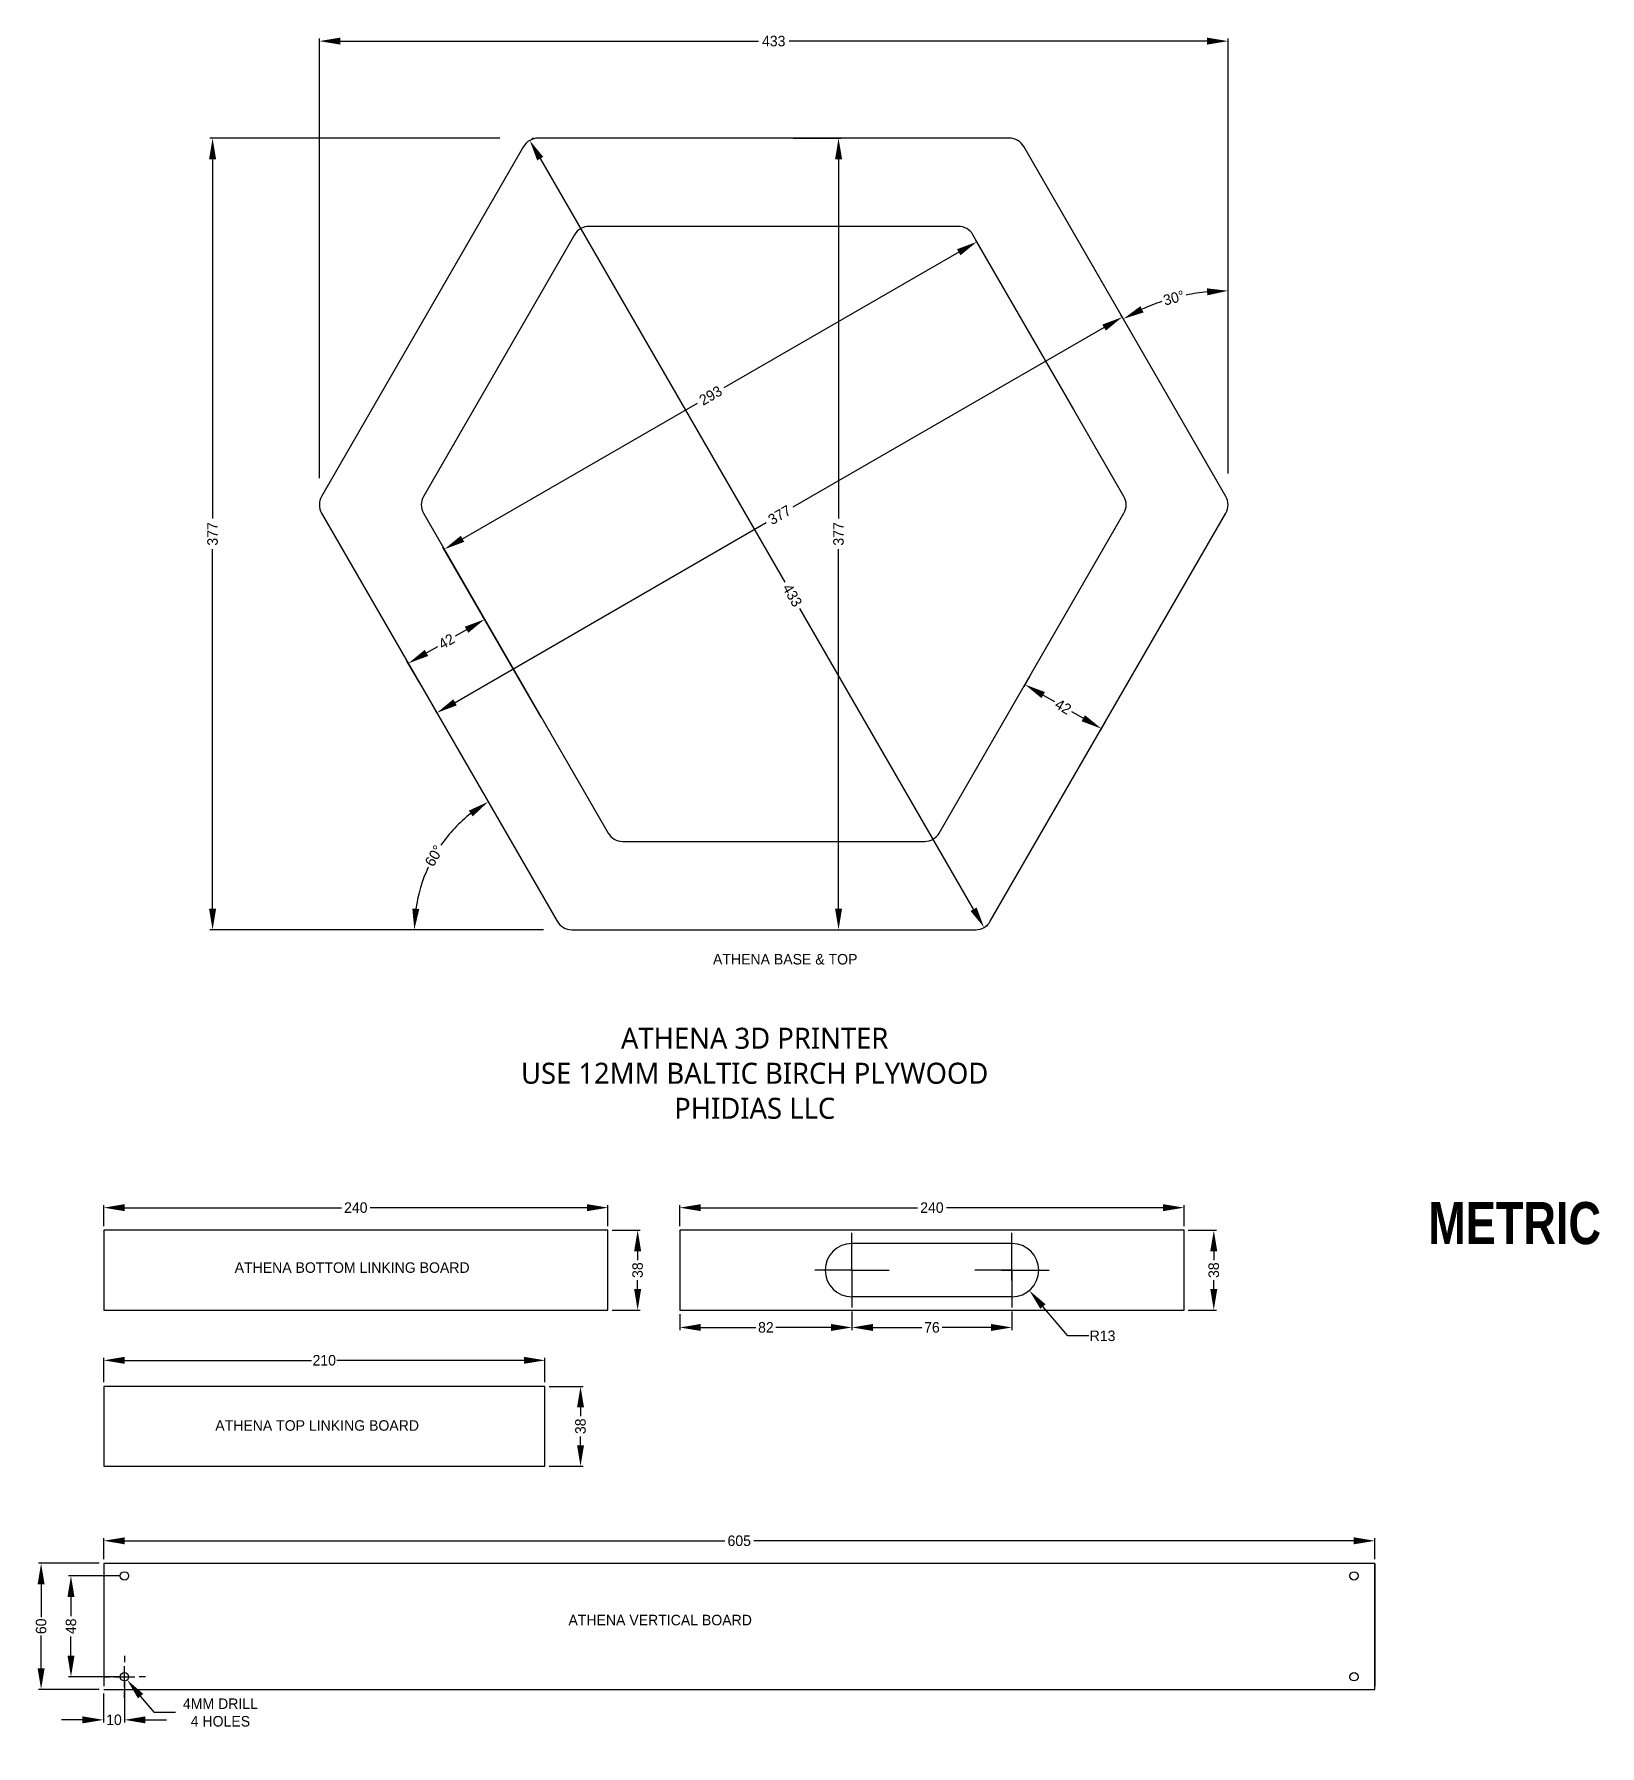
# Model space of a CAD drawing. Header units: millimetres. Extents: x -33 to 712, y -207 to 607.
import ezdxf

# ---------------------------------------------------------------- set-up
doc = ezdxf.new("R2010")
doc.units = ezdxf.units.MM
doc.header["$MEASUREMENT"] = 0
for name, color, linetype in [('bottom_linking', 7, 'Continuous'), ('top_linking', 7, 'Continuous'), ('vertical', 7, 'Continuous')]:
    doc.layers.add(name, color=color, linetype=linetype)
doc.dimstyles.new('ISO-25', dxfattribs={"dimtxt": 2.5, "dimasz": 2.5, "dimexe": 1.25, "dimexo": 0.625, "dimtad": 1, "dimtxsty": 'Standard', "dimcen": -2.5, "dimadec": 0, "dimazin": 0, "dimtfac": 1, "dimtmove": 0, "dimatfit": 3, "dimfxl": 1, "dimarcsym": 0})
doc.dimstyles.get("Standard").update_dxf_attribs({"dimtxt": 2.5, "dimasz": 2.5, "dimexe": 1.25, "dimexo": 0.625, "dimtad": 0, "dimtoh": 1, "dimdec": 4, "dimzin": 0, "dimdsep": 46, "dimtxsty": 'Standard', "dimcen": 0.09, "dimadec": 0, "dimazin": 0, "dimtfac": 1, "dimtdec": 4, "dimtofl": 0, "dimtmove": 0, "dimatfit": 3, "dimfxl": 1, "dimtolj": 1, "dimtzin": 0, "dimarcsym": 0})

# ---------------------------------------------------------------- blocks, each defined once
blk = doc.blocks.new('*D0')
at = {"color": 0, "linetype": 'ByBlock', "lineweight": -2, "transparency": 16777216}
for p, q in [((0, 40), (0, 49.99)), ((240, 40), (240, 49.99)), ((10, 48.74), (113.12, 48.74)), ((230, 48.74), (126.88, 48.74))]:
    blk.add_line(p, q, dxfattribs=at)
at = {"color": 0, "transparency": 16777216}
for points in [[(10, 50.4), (10, 47.07), (0, 48.74)], [(230, 47.07), (230, 50.4), (240, 48.74)]]:
    blk.add_solid(points, dxfattribs=at)
at = {"layer": 'Defpoints', "color": 0, "transparency": 16777216}
for p in [(0, 48.74), (0, 38), (240, 38)]:
    blk.add_point(p, dxfattribs=at)
at = {"color": 0, "linetype": 'ByBlock', "transparency": 16777216, "insert": (120, 48.74), "char_height": 5, "attachment_point": 5}
blk.add_mtext('\\A1;240', dxfattribs=at)
blk = doc.blocks.new('*D1')
at = {"color": 0, "linetype": 'ByBlock', "lineweight": -2, "transparency": 16777216}
for p, q in [((242, 38), (255.39, 38)), ((254.14, 28), (254.14, 23.79)), ((254.14, 10), (254.14, 14.21)), ((242, 0), (255.39, 0))]:
    blk.add_line(p, q, dxfattribs=at)
at = {"color": 0, "transparency": 16777216}
for points in [[(255.81, 28), (252.48, 28), (254.14, 38)], [(252.48, 10), (255.81, 10), (254.14, 0)]]:
    blk.add_solid(points, dxfattribs=at)
at = {"layer": 'Defpoints', "color": 0, "transparency": 16777216}
for p in [(240, 38), (240, 0), (254.14, 0)]:
    blk.add_point(p, dxfattribs=at)
at = {"color": 0, "linetype": 'ByBlock', "transparency": 16777216, "insert": (254.14, 19), "char_height": 5, "attachment_point": 5, "rotation": 90}
blk.add_mtext('\\A1;38', dxfattribs=at)
blk = doc.blocks.new('*D3')
at = {"color": 0, "linetype": 'ByBlock', "lineweight": -2, "transparency": 16777216}
for p, q in [((0, -34.32), (0, -22.67)), ((10, -23.92), (98.96, -23.92)), ((200, -23.92), (111.04, -23.92)), ((210, -34.32), (210, -22.67))]:
    blk.add_line(p, q, dxfattribs=at)
at = {"color": 0, "transparency": 16777216}
for points in [[(10, -22.25), (10, -25.58), (0, -23.92)], [(200, -25.58), (200, -22.25), (210, -23.92)]]:
    blk.add_solid(points, dxfattribs=at)
at = {"layer": 'Defpoints', "color": 0, "transparency": 16777216}
for p in [(210, -23.92), (0, -36.32), (210, -36.32)]:
    blk.add_point(p, dxfattribs=at)
at = {"color": 0, "linetype": 'ByBlock', "transparency": 16777216, "insert": (105, -23.92), "char_height": 5, "attachment_point": 5}
blk.add_mtext('\\A1;210', dxfattribs=at)
blk = doc.blocks.new('*D4')
at = {"color": 0, "linetype": 'ByBlock', "lineweight": -2, "transparency": 16777216}
for p, q in [((212, -36.32), (228.21, -36.32)), ((226.96, -46.32), (226.96, -50.53)), ((226.96, -64.32), (226.96, -60.11)), ((212, -74.32), (228.21, -74.32))]:
    blk.add_line(p, q, dxfattribs=at)
at = {"color": 0, "transparency": 16777216}
for points in [[(228.63, -46.32), (225.3, -46.32), (226.96, -36.32)], [(225.3, -64.32), (228.63, -64.32), (226.96, -74.32)]]:
    blk.add_solid(points, dxfattribs=at)
at = {"layer": 'Defpoints', "color": 0, "transparency": 16777216}
for p in [(210, -36.32), (210, -74.32), (226.96, -74.32)]:
    blk.add_point(p, dxfattribs=at)
at = {"color": 0, "linetype": 'ByBlock', "transparency": 16777216, "insert": (226.96, -55.32), "char_height": 5, "attachment_point": 5, "rotation": 90}
blk.add_mtext('\\A1;38', dxfattribs=at)
blk = doc.blocks.new('*D5')
at = {"color": 0, "linetype": 'ByBlock', "lineweight": -2, "transparency": 16777216}
for p, q in [((0, -118.61), (0, -108.56)), ((10, -109.81), (295.62, -109.81)), ((595, -109.81), (309.38, -109.81)), ((605, -118.61), (605, -108.56))]:
    blk.add_line(p, q, dxfattribs=at)
at = {"color": 0, "transparency": 16777216}
for points in [[(10, -108.15), (10, -111.48), (0, -109.81)], [(595, -111.48), (595, -108.15), (605, -109.81)]]:
    blk.add_solid(points, dxfattribs=at)
at = {"layer": 'Defpoints', "color": 0, "transparency": 16777216}
for p in [(605, -109.81), (0, -120.61), (605, -120.61)]:
    blk.add_point(p, dxfattribs=at)
at = {"color": 0, "linetype": 'ByBlock', "transparency": 16777216, "insert": (302.5, -109.81), "char_height": 5, "attachment_point": 5}
blk.add_mtext('\\A1;605', dxfattribs=at)
blk = doc.blocks.new('*D6')
at = {"color": 0, "linetype": 'ByBlock', "lineweight": -2, "transparency": 16777216}
for p, q in [((485.03, 472.24), (484.2, 473.68)), ((476.16, 467.6), (328.01, 382.06)), ((167.24, 289.24), (315.39, 374.77)), ((158.78, 283.88), (157.95, 285.32))]:
    blk.add_line(p, q, dxfattribs=at)
at = {"color": 0, "transparency": 16777216}
for points in [[(477, 466.15), (475.33, 469.04), (484.82, 472.6)], [(166.4, 290.68), (168.07, 287.8), (158.58, 284.24)]]:
    blk.add_solid(points, dxfattribs=at)
at = {"layer": 'Defpoints', "color": 0, "transparency": 16777216}
for p in [(486.03, 470.51), (158.58, 284.24), (159.78, 282.15)]:
    blk.add_point(p, dxfattribs=at)
at = {"color": 0, "linetype": 'ByBlock', "transparency": 16777216, "insert": (321.7, 378.42), "char_height": 5, "attachment_point": 5, "rotation": 30}
blk.add_mtext('\\A1;377', dxfattribs=at)
blk = doc.blocks.new('*D7')
at = {"color": 0, "linetype": 'ByBlock', "lineweight": -2, "transparency": 16777216}
for p, q in [((204.51, 557.69), (203.86, 557.31)), ((207.78, 548.03), (324.13, 346.5)), ((414.04, 190.77), (331.42, 333.87)), ((420.77, 183.11), (420.12, 182.74))]:
    blk.add_line(p, q, dxfattribs=at)
at = {"color": 0, "transparency": 16777216}
for points in [[(209.22, 548.86), (206.33, 547.19), (202.78, 556.69)], [(412.59, 189.94), (415.48, 191.61), (419.04, 182.11)]]:
    blk.add_solid(points, dxfattribs=at)
at = {"layer": 'Defpoints', "color": 0, "transparency": 16777216}
for p in [(202.78, 556.69), (419.04, 182.11), (419.04, 182.11)]:
    blk.add_point(p, dxfattribs=at)
at = {"color": 0, "linetype": 'ByBlock', "transparency": 16777216, "insert": (327.78, 340.18), "char_height": 5, "attachment_point": 5, "rotation": 300}
blk.add_mtext('\\A1;433', dxfattribs=at)
blk = doc.blocks.new('*D8')
at = {"color": 0, "linetype": 'ByBlock', "lineweight": -2, "transparency": 16777216}
for p, q in [((274.22, 40), (274.22, 49.99)), ((514.22, 40), (514.22, 49.99)), ((284.22, 48.74), (387.34, 48.74)), ((504.22, 48.74), (401.09, 48.74))]:
    blk.add_line(p, q, dxfattribs=at)
at = {"color": 0, "transparency": 16777216}
for points in [[(284.22, 50.4), (284.22, 47.07), (274.22, 48.74)], [(504.22, 47.07), (504.22, 50.4), (514.22, 48.74)]]:
    blk.add_solid(points, dxfattribs=at)
at = {"layer": 'Defpoints', "color": 0, "transparency": 16777216}
for p in [(274.22, 48.74), (274.22, 38), (514.22, 38)]:
    blk.add_point(p, dxfattribs=at)
at = {"color": 0, "linetype": 'ByBlock', "transparency": 16777216, "insert": (394.22, 48.74), "char_height": 5, "attachment_point": 5}
blk.add_mtext('\\A1;240', dxfattribs=at)
blk = doc.blocks.new('*D9')
at = {"color": 0, "linetype": 'ByBlock', "lineweight": -2, "transparency": 16777216}
for p, q in [((516.22, 38), (529.61, 38)), ((528.36, 28), (528.36, 23.79)), ((528.36, 10), (528.36, 14.21)), ((516.22, 0), (529.61, 0))]:
    blk.add_line(p, q, dxfattribs=at)
at = {"color": 0, "transparency": 16777216}
for points in [[(530.03, 28), (526.69, 28), (528.36, 38)], [(526.69, 10), (530.03, 10), (528.36, 0)]]:
    blk.add_solid(points, dxfattribs=at)
at = {"layer": 'Defpoints', "color": 0, "transparency": 16777216}
for p in [(514.22, 38), (514.22, 0), (528.36, 0)]:
    blk.add_point(p, dxfattribs=at)
at = {"color": 0, "linetype": 'ByBlock', "transparency": 16777216, "insert": (528.36, 19), "char_height": 5, "attachment_point": 5, "rotation": 90}
blk.add_mtext('\\A1;38', dxfattribs=at)
blk = doc.blocks.new('*D10')
at = {"color": 0, "linetype": 'ByBlock', "lineweight": -2, "transparency": 16777216}
for p, q in [((440.66, 301.42), (437.88, 296.61)), ((447.17, 292.7), (452.55, 289.59)), ((466.22, 281.7), (460.85, 284.8)), ((477.03, 280.42), (474.26, 275.61))]:
    blk.add_line(p, q, dxfattribs=at)
at = {"color": 0, "transparency": 16777216}
for points in [[(448, 294.14), (446.34, 291.25), (438.51, 297.7)], [(465.39, 280.25), (467.06, 283.14), (474.88, 276.7)]]:
    blk.add_solid(points, dxfattribs=at)
at = {"layer": 'Defpoints', "color": 0, "transparency": 16777216}
for p in [(441.66, 303.15), (438.51, 297.7), (478.03, 282.15)]:
    blk.add_point(p, dxfattribs=at)
at = {"color": 0, "linetype": 'ByBlock', "transparency": 16777216, "insert": (456.7, 287.2), "char_height": 5, "attachment_point": 5, "rotation": 330}
blk.add_mtext('\\A1;42', dxfattribs=at)
blk = doc.blocks.new('*D11')
at = {"color": 0, "linetype": 'ByBlock', "lineweight": -2, "transparency": 16777216}
for p, q in [((328.2, 557.76), (351.02, 557.76)), ((349.77, 547.76), (349.77, 376.69)), ((349.77, 191.04), (349.77, 362.11)), ((328.2, 181.04), (351.02, 181.04))]:
    blk.add_line(p, q, dxfattribs=at)
at = {"color": 0, "transparency": 16777216}
for points in [[(351.44, 547.76), (348.11, 547.76), (349.77, 557.76)], [(348.11, 191.04), (351.44, 191.04), (349.77, 181.04)]]:
    blk.add_solid(points, dxfattribs=at)
at = {"layer": 'Defpoints', "color": 0, "transparency": 16777216}
for p in [(326.2, 557.76), (326.2, 181.04), (349.77, 181.04)]:
    blk.add_point(p, dxfattribs=at)
at = {"color": 0, "linetype": 'ByBlock', "transparency": 16777216, "insert": (349.77, 369.4), "char_height": 5, "attachment_point": 5, "rotation": 90}
blk.add_mtext('\\A1;377', dxfattribs=at)
blk = doc.blocks.new('*D12')
at = {"color": 0, "linetype": 'ByBlock', "lineweight": -2, "transparency": 16777216}
for p, q in [((461.73, 428.6), (415, 509.53)), ((406.97, 503.45), (295.19, 438.92)), ((170.79, 367.09), (282.56, 431.62)), ((208.23, 282.24), (161.5, 363.17))]:
    blk.add_line(p, q, dxfattribs=at)
at = {"color": 0, "transparency": 16777216}
for points in [[(407.8, 502.01), (406.13, 504.89), (415.63, 508.45)], [(169.95, 368.53), (171.62, 365.65), (162.13, 362.09)]]:
    blk.add_solid(points, dxfattribs=at)
at = {"layer": 'Defpoints', "color": 0, "transparency": 16777216}
for p in [(462.73, 426.86), (162.13, 362.09), (209.23, 280.51)]:
    blk.add_point(p, dxfattribs=at)
at = {"color": 0, "linetype": 'ByBlock', "transparency": 16777216, "insert": (288.88, 435.27), "char_height": 5, "attachment_point": 5, "rotation": 30}
blk.add_mtext('\\A1;293', dxfattribs=at)
blk = doc.blocks.new('*D13')
at = {"color": 0, "linetype": 'ByBlock', "lineweight": -2, "transparency": 16777216}
for p, q in [((274.22, -2), (274.22, -9.52)), ((356.12, -0.7), (356.12, -9.52)), ((284.22, -8.27), (310.37, -8.27)), ((346.12, -8.27), (319.96, -8.27))]:
    blk.add_line(p, q, dxfattribs=at)
at = {"color": 0, "transparency": 16777216}
for points in [[(284.22, -6.6), (284.22, -9.93), (274.22, -8.27)], [(346.12, -9.93), (346.12, -6.6), (356.12, -8.27)]]:
    blk.add_solid(points, dxfattribs=at)
at = {"layer": 'Defpoints', "color": 0, "transparency": 16777216}
for p in [(274.22, 0), (356.12, 1.3), (356.12, -8.27)]:
    blk.add_point(p, dxfattribs=at)
at = {"color": 0, "linetype": 'ByBlock', "transparency": 16777216, "insert": (315.17, -8.27), "char_height": 5, "attachment_point": 5}
blk.add_mtext('\\A1;82', dxfattribs=at)
blk = doc.blocks.new('*D14')
at = {"color": 0, "linetype": 'ByBlock', "lineweight": -2, "transparency": 16777216}
for p, q in [((356.12, -0.7), (356.12, -9.52)), ((432.32, -0.7), (432.32, -9.52)), ((366.12, -8.27), (389.42, -8.27)), ((422.32, -8.27), (399.01, -8.27))]:
    blk.add_line(p, q, dxfattribs=at)
at = {"color": 0, "transparency": 16777216}
for points in [[(366.12, -6.6), (366.12, -9.93), (356.12, -8.27)], [(422.32, -9.93), (422.32, -6.6), (432.32, -8.27)]]:
    blk.add_solid(points, dxfattribs=at)
at = {"layer": 'Defpoints', "color": 0, "transparency": 16777216}
for p in [(356.12, 1.3), (432.32, 1.3), (432.32, -8.27)]:
    blk.add_point(p, dxfattribs=at)
at = {"color": 0, "linetype": 'ByBlock', "transparency": 16777216, "insert": (394.22, -8.27), "char_height": 5, "attachment_point": 5}
blk.add_mtext('\\A1;76', dxfattribs=at)
blk = doc.blocks.new('*D15')
at = {"color": 0, "linetype": 'ByBlock', "transparency": 16777216}
for p, q in [((432.32, 29), (432.32, 36.7)), ((422.32, 19), (414.62, 19)), ((427.32, 19), (437.32, 19)), ((432.32, 14), (432.32, 24)), ((442.32, 19), (450.02, 19)), ((432.32, 9), (432.32, 1.3))]:
    blk.add_line(p, q, dxfattribs=at)
at = {"color": 0, "linetype": 'ByBlock', "lineweight": -2, "transparency": 16777216}
for p, q in [((458.96, -12.28), (447.04, 1.72)), ((468.96, -12.28), (458.96, -12.28))]:
    blk.add_line(p, q, dxfattribs=at)
at = {"color": 0, "transparency": 16777216}
blk.add_solid([(448.3, 2.8), (445.77, 0.64), (440.55, 9.33)], dxfattribs=at)
at = {"layer": 'Defpoints', "color": 0, "transparency": 16777216}
for p in [(432.32, 19), (440.55, 9.33)]:
    blk.add_point(p, dxfattribs=at)
at = {"color": 0, "linetype": 'ByBlock', "transparency": 16777216, "insert": (475.42, -12.28), "char_height": 5, "attachment_point": 5}
blk.add_mtext('\\A1;R13', dxfattribs=at)
blk = doc.blocks.new('*D16')
at = {"color": 0, "lineweight": -2, "transparency": 16777216}
for p, q in [((-2.11, -120.51), (-31.02, -120.51)), ((-29.77, -130.51), (-29.77, -146.13)), ((-29.77, -170.51), (-29.77, -154.88)), ((-2.11, -180.51), (-31.02, -180.51))]:
    blk.add_line(p, q, dxfattribs=at)
at = {"color": 0, "transparency": 16777216}
for points in [[(-28.1, -130.51), (-31.44, -130.51), (-29.77, -120.51)], [(-31.44, -170.51), (-28.1, -170.51), (-29.77, -180.51)]]:
    blk.add_solid(points, dxfattribs=at)
at = {"layer": 'Defpoints', "color": 0, "transparency": 16777216}
for p in [(-0.11, -120.51), (-29.77, -180.51), (-0.11, -180.51)]:
    blk.add_point(p, dxfattribs=at)
at = {"color": 0, "linetype": 'ByBlock', "transparency": 16777216, "insert": (-29.77, -150.51), "char_height": 5, "attachment_point": 5, "rotation": 90}
blk.add_mtext('\\A1;60', dxfattribs=at)
blk = doc.blocks.new('*D17')
at = {"color": 0, "lineweight": -2, "transparency": 16777216}
for p, q in [((9.89, -176.51), (9.89, -196.28)), ((-0.11, -182.51), (-0.11, -196.28)), ((-10.11, -195.03), (-20.11, -195.03)), ((19.89, -195.03), (29.89, -195.03))]:
    blk.add_line(p, q, dxfattribs=at)
at = {"color": 0, "transparency": 16777216}
for points in [[(-10.11, -196.69), (-10.11, -193.36), (-0.11, -195.03)], [(19.89, -193.36), (19.89, -196.69), (9.89, -195.03)]]:
    blk.add_solid(points, dxfattribs=at)
at = {"layer": 'Defpoints', "color": 0, "transparency": 16777216}
for p in [(9.89, -174.51), (-0.11, -180.51), (9.89, -195.03)]:
    blk.add_point(p, dxfattribs=at)
at = {"color": 0, "linetype": 'ByBlock', "transparency": 16777216, "insert": (4.89, -195.03), "char_height": 5, "attachment_point": 5}
blk.add_mtext('\\A1;10', dxfattribs=at)
blk = doc.blocks.new('*D18')
at = {"color": 0, "lineweight": -2, "transparency": 16777216}
for p, q in [((7.89, -126.51), (-16.81, -126.51)), ((-15.56, -136.51), (-15.56, -145.72)), ((-15.56, -164.51), (-15.56, -155.3)), ((7.89, -174.51), (-16.81, -174.51))]:
    blk.add_line(p, q, dxfattribs=at)
at = {"color": 0, "transparency": 16777216}
for points in [[(-13.89, -136.51), (-17.22, -136.51), (-15.56, -126.51)], [(-17.22, -164.51), (-13.89, -164.51), (-15.56, -174.51)]]:
    blk.add_solid(points, dxfattribs=at)
at = {"layer": 'Defpoints', "color": 0, "transparency": 16777216}
for p in [(9.89, -126.51), (-15.56, -174.51), (9.89, -174.51)]:
    blk.add_point(p, dxfattribs=at)
at = {"color": 0, "linetype": 'ByBlock', "transparency": 16777216, "insert": (-15.56, -150.51), "char_height": 5, "attachment_point": 5, "rotation": 90}
blk.add_mtext('\\A1;48', dxfattribs=at)
blk = doc.blocks.new('*D19')
at = {"color": 0, "linetype": 'ByBlock', "transparency": 16777216}
for p, q in [((9.89, -164.51), (9.89, -167.51)), ((9.89, -179.51), (9.89, -169.51)), ((-0.11, -174.51), (2.89, -174.51)), ((4.89, -174.51), (14.89, -174.51)), ((19.89, -174.51), (16.89, -174.51)), ((9.89, -184.51), (9.89, -181.51))]:
    blk.add_line(p, q, dxfattribs=at)
at = {"color": 0, "linetype": 'ByBlock', "lineweight": -2, "transparency": 16777216}
for p, q in [((24.12, -191.56), (17.58, -183.72)), ((34.12, -191.56), (24.12, -191.56))]:
    blk.add_line(p, q, dxfattribs=at)
at = {"color": 0, "transparency": 16777216}
blk.add_solid([(18.86, -182.66), (16.3, -184.79), (11.18, -176.04)], dxfattribs=at)
at = {"layer": 'Defpoints', "color": 0, "transparency": 16777216}
for p in [(8.61, -172.97), (11.18, -176.04)]:
    blk.add_point(p, dxfattribs=at)
at = {"color": 0, "linetype": 'ByBlock', "transparency": 16777216, "insert": (55.57, -191.56), "char_height": 5, "attachment_point": 5}
blk.add_mtext('\\A1;{4MM DRILL\\P4 HOLES}', dxfattribs=at)
blk = doc.blocks.new('*D20')
at = {"color": 0, "linetype": 'ByBlock', "lineweight": -2, "transparency": 16777216}
for p, q in [((187.09, 318.85), (180.73, 329.86)), ((172.7, 323.78), (167.32, 320.67)), ((153.65, 312.78), (159.02, 315.88)), ((150.72, 297.85), (144.36, 308.86))]:
    blk.add_line(p, q, dxfattribs=at)
at = {"color": 0, "transparency": 16777216}
for points in [[(173.53, 322.33), (171.87, 325.22), (181.36, 328.78)], [(152.81, 314.22), (154.48, 311.33), (144.99, 307.78)]]:
    blk.add_solid(points, dxfattribs=at)
at = {"layer": 'Defpoints', "color": 0, "transparency": 16777216}
for p in [(188.09, 317.12), (144.99, 307.78), (151.72, 296.12)]:
    blk.add_point(p, dxfattribs=at)
at = {"color": 0, "linetype": 'ByBlock', "transparency": 16777216, "insert": (163.17, 318.28), "char_height": 5, "attachment_point": 5, "rotation": 30}
blk.add_mtext('\\A1;42', dxfattribs=at)
blk = doc.blocks.new('*D21')
at = {"color": 0, "linetype": 'ByBlock', "lineweight": -2, "transparency": 16777216}
for p, q in [((188.51, 557.76), (50.59, 557.76)), ((51.84, 547.76), (51.84, 376.69)), ((51.84, 191.04), (51.84, 362.11)), ((209.32, 181.04), (50.59, 181.04))]:
    blk.add_line(p, q, dxfattribs=at)
at = {"color": 0, "transparency": 16777216}
for points in [[(53.51, 547.76), (50.17, 547.76), (51.84, 557.76)], [(50.17, 191.04), (53.51, 191.04), (51.84, 181.04)]]:
    blk.add_solid(points, dxfattribs=at)
at = {"layer": 'Defpoints', "color": 0, "transparency": 16777216}
for p in [(190.51, 557.76), (51.84, 181.04), (211.32, 181.04)]:
    blk.add_point(p, dxfattribs=at)
at = {"color": 0, "linetype": 'ByBlock', "transparency": 16777216, "insert": (51.84, 369.4), "char_height": 5, "attachment_point": 5, "rotation": 90}
blk.add_mtext('\\A1;377', dxfattribs=at)
blk = doc.blocks.new('*D22')
at = {"color": 0, "linetype": 'ByBlock', "lineweight": -2, "transparency": 16777216}
for start, end in [(128.15599, 145.0705), (154.9295, 171.84401)]:
    blk.add_arc((218.16, 181.04), 70.31, start, end, dxfattribs=at)
at = {"color": 0, "transparency": 16777216}
for points in [[(175.65, 234.95), (173.79, 237.71), (183, 241.93)], [(146.9, 191.13), (150.22, 190.9), (147.85, 181.04)]]:
    blk.add_solid(points, dxfattribs=at)
at = {"layer": 'Defpoints', "color": 0, "transparency": 16777216}
for p in [(103.72, 379.26), (164.3, 226.24), (97.87, 181.04), (209.32, 181.04), (215.85, 185.04)]:
    blk.add_point(p, dxfattribs=at)
at = {"color": 0, "linetype": 'ByBlock', "transparency": 16777216, "insert": (157.27, 216.2), "char_height": 5, "attachment_point": 5, "rotation": 60}
blk.add_mtext('\\A1;60%%d', dxfattribs=at)
blk = doc.blocks.new('*D23')
at = {"color": 0, "linetype": 'ByBlock', "lineweight": -2, "transparency": 16777216}
for p, q in [((102.65, 396), (102.65, 605.19)), ((112.65, 603.94), (311.62, 603.94)), ((525.17, 603.94), (326.2, 603.94)), ((535.17, 398.19), (535.17, 605.19))]:
    blk.add_line(p, q, dxfattribs=at)
at = {"color": 0, "transparency": 16777216}
for points in [[(112.65, 605.61), (112.65, 602.28), (102.65, 603.94)], [(525.17, 602.28), (525.17, 605.61), (535.17, 603.94)]]:
    blk.add_solid(points, dxfattribs=at)
at = {"layer": 'Defpoints', "color": 0, "transparency": 16777216}
for p in [(535.17, 603.94), (102.65, 394), (535.17, 396.19)]:
    blk.add_point(p, dxfattribs=at)
at = {"color": 0, "linetype": 'ByBlock', "transparency": 16777216, "insert": (318.91, 603.94), "char_height": 5, "attachment_point": 5}
blk.add_mtext('\\A1;433', dxfattribs=at)
blk = doc.blocks.new('*D24')
at = {"color": 0, "linetype": 'ByBlock', "lineweight": -2, "transparency": 16777216}
blk.add_line((535.17, 451.91), (535.17, 486.37), dxfattribs=at)
for start, end in [(95.74831, 101.52639), (108.47361, 114.25169)]:
    blk.add_arc((535.17, 385.4), 99.72, start, end, dxfattribs=at)
at = {"color": 0, "transparency": 16777216}
for points in [[(525.26, 482.95), (525.1, 486.28), (535.17, 485.12)], [(493.45, 477.8), (494.97, 474.83), (485.31, 471.76)]]:
    blk.add_solid(points, dxfattribs=at)
at = {"layer": 'Defpoints', "color": 0, "transparency": 16777216}
for p in [(437.96, 553.76), (517.85, 483.6), (535.17, 449.91), (535.17, 398.19), (534.09, 387.26)]:
    blk.add_point(p, dxfattribs=at)
at = {"color": 0, "linetype": 'ByBlock', "transparency": 16777216, "insert": (509.36, 481.72), "char_height": 5, "attachment_point": 5, "rotation": 15}
blk.add_mtext('\\A1;30%%d', dxfattribs=at)

msp = doc.modelspace()

# ---------------------------------------------------------------- linework, layer by layer
for p, q in [((431.04, 557.76), (206.78, 557.76)), ((199.85, 553.76), (103.72, 387.26)), ((534.09, 387.26), (437.96, 553.76)), ((406.79, 515.76), (231.03, 515.76)), ((224.1, 511.76), (152.22, 387.26)), ((485.6, 387.26), (413.72, 511.76)), ((103.72, 379.26), (215.85, 185.04)), ((152.22, 379.26), (240.1, 227.04)), ((397.72, 227.04), (485.6, 379.26)), ((421.96, 185.04), (534.09, 379.26)), ((247.03, 223.04), (390.79, 223.04)), ((222.78, 181.04), (415.04, 181.04))]:
    msp.add_line(p, q)
at = {"linetype": 'ByBlock'}
for p, q in [((535.17, 398.19), (535.17, 449.91)), ((209.32, 181.04), (97.87, 181.04)), ((356.12, 19), (356.12, 36.7)), ((432.32, 19), (432.32, 36.7)), ((432.32, 31.7), (356.12, 31.7)), ((356.12, 19), (338.42, 19)), ((356.12, 19), (373.82, 19)), ((356.12, 19), (356.12, 1.3)), ((432.32, 19), (414.62, 19)), ((432.32, 19), (450.02, 19)), ((432.32, 19), (432.32, 1.3)), ((432.32, 6.3), (356.12, 6.3)), ((0, -120.61), (0, -178.95)), ((605, -120.61), (605, -178.95))]:
    msp.add_line(p, q, dxfattribs=at)
for centre in [(9.89, -126.51), (595.11, -126.51), (9.89, -174.51), (595.11, -174.51)]:
    msp.add_circle(centre, 2)
for centre, start, end in [((206.78, 549.76), 90, 150), ((431.04, 549.76), 30, 90), ((231.03, 507.76), 90, 150), ((406.79, 507.76), 30, 90), ((110.65, 383.26), 150, 210), ((159.14, 383.26), 150, 210), ((478.67, 383.26), 330, 30), ((527.17, 383.26), 330, 30), ((247.03, 231.04), 210, 270), ((390.79, 231.04), 270, 330), ((222.78, 189.04), 210, 270), ((415.04, 189.04), 270, 330)]:
    msp.add_arc(centre, 8, start, end)
for centre, start, end in [((356.12, 19), 90, 270), ((432.32, 19), 270, 90)]:
    msp.add_arc(centre, 12.7, start, end, dxfattribs=at)
at = {"layer": 'bottom_linking'}
for p, q in [((240, 38), (0, 38)), ((0, 38), (0, 0)), ((240, 0), (240, 38)), ((514.22, 38), (274.22, 38)), ((274.22, 38), (274.22, 0)), ((514.22, 0), (514.22, 38)), ((0, 0), (240, 0)), ((274.22, 0), (514.22, 0))]:
    msp.add_line(p, q, dxfattribs=at)
at = {"layer": 'top_linking'}
for p, q in [((210, 38), (0, 38)), ((0, 38), (0, 0)), ((484.22, 38), (274.22, 38)), ((274.22, 38), (274.22, 0)), ((0, 0), (210, 0)), ((274.22, 0), (484.22, 0)), ((210, -36.32), (0, -36.32)), ((0, -36.32), (0, -74.32)), ((210, -74.32), (210, -36.32)), ((0, -74.32), (210, -74.32))]:
    msp.add_line(p, q, dxfattribs=at)
at = {"layer": 'vertical'}
for p, q in [((605, -120.61), (0, -120.61)), ((605, -180.61), (605, -120.61)), ((0, -180.61), (605, -180.61))]:
    msp.add_line(p, q, dxfattribs=at)

# ---------------------------------------------------------------- texts
at = {"linetype": 'ByBlock'}
for s, insert, char_height, width, attachment_point in [('{\\H5x;ATHENA BASE & TOP}', (290.02, 169.48), 1, 144.2007, 1), ('{\\fLucida Bright|b0|i0|c0|p0;ATHENA 3D PRINTER\\PUSE 12MM BALTIC BIRCH PLYWOOD\\PPHIDIAS LLC}', (309.85, 134.38), 10, 636.6847, 2), ('{\\fImpact|b0|i0|c0|p0;METRIC}', (630.44, 51.4), 20, 414.3673, 1), ('{ATHENA BOTTOM LINKING BOARD}', (62.35, 22.72), 5, 204.4845, 1), ('{\\H5x;ATHENA TOP LINKING BOARD}', (53.12, -52.43), 1, 120.8565, 1), ('{\\H5x;ATHENA VERTICAL BOARD}', (221.22, -145.03), 1, 120.8565, 1)]:
    msp.add_mtext(s, dxfattribs=dict(at, insert=insert, char_height=char_height, width=width, attachment_point=attachment_point))

# ---------------------------------------------------------------- dimensions: what is measured, and where the dimension line sits
for base, p1, p2, picture, middle in [((535.17, 603.94), (102.65, 394), (535.17, 396.19), '*D23', (318.91, 603.94)), ((0, 48.74), (240, 38), (0, 38), '*D0', (120, 48.74)), ((274.22, 48.74), (514.22, 38), (274.22, 38), '*D8', (394.22, 48.74)), ((356.12, -8.27), (274.22, 0), (356.12, 1.3), '*D13', (315.17, -8.27)), ((432.32, -8.27), (356.12, 1.3), (432.32, 1.3), '*D14', (394.22, -8.27)), ((210, -23.92), (0, -36.32), (210, -36.32), '*D3', (105, -23.92))]:
    dim = msp.add_linear_dim(base=base, p1=p1, p2=p2, dimstyle='Standard', override={"dimtxt": 5, "dimasz": 10, "dimexo": 2, "dimdec": 0, "dimzin": 12, "dimdsep": 44, "dimtxsty": 'Standard', "dimcen": -5, "dimtzin": 12}, dxfattribs=at)
    dim.commit()
    dim.dimension.update_dxf_attribs({"geometry": picture, "text_midpoint": middle})
for base, p1, p2, picture, middle in [((51.84, 181.04), (190.51, 557.76), (211.32, 181.04), '*D21', (51.84, 369.4)), ((349.77, 181.04), (326.2, 557.76), (326.2, 181.04), '*D11', (349.77, 369.4)), ((254.14, 0), (240, 38), (240, 0), '*D1', (254.14, 19)), ((528.36, 0), (514.22, 38), (514.22, 0), '*D9', (528.36, 19)), ((226.96, -74.32), (210, -36.32), (210, -74.32), '*D4', (226.96, -55.32))]:
    dim = msp.add_linear_dim(base=base, p1=p1, p2=p2, angle=90, dimstyle='Standard', override={"dimtxt": 5, "dimasz": 10, "dimexo": 2, "dimdec": 0, "dimzin": 12, "dimdsep": 44, "dimtxsty": 'Standard', "dimcen": -5, "dimtzin": 12}, dxfattribs=at)
    dim.commit()
    dim.dimension.update_dxf_attribs({"geometry": picture, "text_midpoint": middle})
dim = msp.add_linear_dim(base=(419.04, 182.11), p1=(202.78, 556.69), p2=(419.04, 182.11), angle=300, dimstyle='Standard', override={"dimtxt": 5, "dimasz": 10, "dimexo": 2, "dimdec": 0, "dimzin": 12, "dimdsep": 44, "dimtxsty": 'Standard', "dimcen": -5, "dimtzin": 12}, dxfattribs=at)
dim.commit()
dim.dimension.update_dxf_attribs({"geometry": '*D7', "text_midpoint": (327.78, 340.18), "dimtype": 161})
for base, line1, line2, picture, middle in [((517.85, 483.6), ((535.17, 398.19), (535.17, 449.91)), ((534.09, 387.26), (437.96, 553.76)), '*D24', (509.36, 481.72)), ((164.3, 226.24), ((103.72, 379.26), (215.85, 185.04)), ((209.32, 181.04), (97.87, 181.04)), '*D22', (157.27, 216.2))]:
    dim = msp.add_angular_dim_2l(base=base, line1=line1, line2=line2, dimstyle='Standard', override={"dimtxt": 5, "dimasz": 10, "dimexo": 2, "dimdec": 0, "dimzin": 12, "dimdsep": 44, "dimtxsty": 'Standard', "dimcen": -5, "dimtzin": 12}, dxfattribs=at)
    dim.commit()
    dim.dimension.update_dxf_attribs({"geometry": picture, "text_midpoint": middle})
for p1, p2, distance, picture, middle in [((462.73, 426.86), (209.23, 280.51), -94.21, '*D12', (288.88, 435.27)), ((486.03, 470.51), (159.78, 282.15), -2.41, '*D6', (321.7, 378.42)), ((188.09, 317.12), (151.72, 296.12), -13.46, '*D20', (163.17, 318.28)), ((478.03, 282.15), (441.66, 303.15), 6.3, '*D10', (456.7, 287.2))]:
    dim = msp.add_aligned_dim(p1=p1, p2=p2, distance=distance, dimstyle='Standard', override={"dimtxt": 5, "dimasz": 10, "dimexo": 2, "dimdec": 0, "dimzin": 12, "dimdsep": 44, "dimtxsty": 'Standard', "dimcen": -5, "dimtzin": 12}, dxfattribs=at)
    dim.commit()
    dim.dimension.update_dxf_attribs({"geometry": picture, "text_midpoint": middle})
dim = msp.add_radius_dim(center=(432.32, 19), mpoint=(440.55, 9.33), dimstyle='Standard', override={"dimtxt": 5, "dimasz": 10, "dimexo": 2, "dimdec": 0, "dimzin": 12, "dimdsep": 44, "dimtxsty": 'Standard', "dimcen": -5, "dimtzin": 12}, dxfattribs=at)
dim.commit()
dim.dimension.update_dxf_attribs({"geometry": '*D15', "text_midpoint": (475.42, -12.28), "dimtype": 164})
dim = msp.add_linear_dim(base=(605, -109.81), p1=(0, -120.61), p2=(605, -120.61), dimstyle='Standard', override={"dimtxt": 5, "dimasz": 10, "dimexo": 2, "dimdec": 0, "dimzin": 12, "dimdsep": 44, "dimtxsty": 'Standard', "dimcen": -5, "dimtzin": 12}, dxfattribs=at)
dim.commit()
dim.dimension.update_dxf_attribs({"geometry": '*D5', "text_midpoint": (302.5, -109.81), "dimtype": 160})
for base, p1, p2, picture, middle in [((-29.77, -180.51), (-0.11, -120.51), (-0.11, -180.51), '*D16', (-29.77, -150.51)), ((-15.56, -174.51), (9.89, -126.51), (9.89, -174.51), '*D18', (-15.56, -150.51))]:
    dim = msp.add_linear_dim(base=base, p1=p1, p2=p2, angle=90, dimstyle='ISO-25', override={"dimtxt": 5, "dimasz": 10, "dimexo": 2, "dimtad": 0, "dimtoh": 1, "dimdec": 0, "dimzin": 12, "dimcen": -5, "dimtdec": 4, "dimtofl": 0, "dimtolj": 1, "dimtzin": 12})
    dim.commit()
    dim.dimension.update_dxf_attribs({"geometry": picture, "text_midpoint": middle, "dimtype": 160})
dim = msp.add_diameter_dim_2p(p1=(8.61, -172.97), p2=(11.18, -176.04), text='{4MM DRILL\\P4 HOLES}', dimstyle='Standard', override={"dimtxt": 5, "dimasz": 10, "dimexo": 2, "dimdec": 0, "dimzin": 12, "dimdsep": 44, "dimtxsty": 'Standard', "dimcen": -5, "dimtzin": 12}, dxfattribs=at)
dim.commit()
dim.dimension.update_dxf_attribs({"geometry": '*D19', "text_midpoint": (55.57, -191.56), "dimtype": 163})
dim = msp.add_linear_dim(base=(9.89, -195.03), p1=(-0.11, -180.51), p2=(9.89, -174.51), dimstyle='ISO-25', override={"dimtxt": 5, "dimasz": 10, "dimexo": 2, "dimtad": 0, "dimtoh": 1, "dimdec": 0, "dimzin": 12, "dimcen": -5, "dimtdec": 4, "dimtofl": 0, "dimtolj": 1, "dimtzin": 12})
dim.commit()
dim.dimension.update_dxf_attribs({"geometry": '*D17', "text_midpoint": (4.89, -195.03), "dimtype": 160})

doc.saveas('drawing.dxf')
